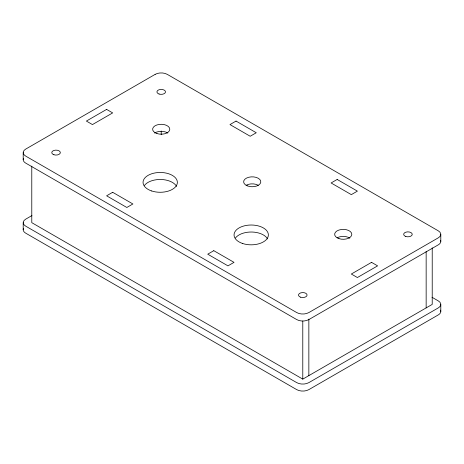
<?xml version="1.0" encoding="UTF-8"?>
<svg xmlns="http://www.w3.org/2000/svg" width="464" height="464" viewBox="0 0 464 464"><rect width="100%" height="100%" fill="white"/><g stroke="black" fill="none" stroke-linecap="round" stroke-linejoin="round"><path stroke-width="0.7" d="M31.935 215.563L25.711 219.159A8.578 4.953 0 0 0 25.711 226.159L296.716 382.626A8.578 4.953 0 0 0 308.85 382.626L438.289 307.899A8.578 4.953 0 0 0 438.289 300.892L432.013 297.267M31.778 166.129L31.778 222.662L302.783 379.123L432.222 304.396L432.222 247.863M440.8 234.337L440.8 241.338M440.8 304.396L440.8 311.402M426.155 251.366L426.155 307.899M308.85 319.087L308.85 375.62M302.783 321.14L302.783 379.123M161.217 131.022L161.217 134.641M23.2 152.598L23.2 159.604M23.2 222.662L23.2 229.663M23.38 158.589A8.578 4.953 0 0 0 25.711 163.108L296.716 319.574A8.578 4.953 0 0 0 308.85 319.574L438.289 244.841A8.578 4.953 0 0 0 440.62 240.323M246.158 185.293A8.578 4.953 0 0 1 258.291 185.293M337.166 237.841A8.578 4.953 0 0 1 349.821 238.165M154.628 133.081A8.578 4.953 0 0 1 167.806 133.081M144.455 185.443A17.162 9.906 0 0 1 161.066 179.487A17.162 9.906 0 0 1 176.558 186.377M235.463 237.991A17.162 9.906 0 0 1 252.074 232.029A17.162 9.906 0 0 1 267.566 238.919M23.49 228.381A8.578 4.953 0 0 0 25.711 233.166L296.716 389.632A8.578 4.953 0 0 0 308.85 389.632L438.289 314.905A8.578 4.953 0 0 0 440.51 310.12M155.15 74.368L25.711 149.095A8.578 4.953 0 0 0 25.711 156.101L296.716 312.568A8.578 4.953 0 0 0 308.85 312.568L438.289 237.835A8.578 4.953 0 0 0 438.289 230.834L167.284 74.368A8.578 4.953 0 0 0 155.15 74.368M106.61 109.4L86.385 121.075L92.452 124.578L112.677 112.903L106.61 109.4M112.677 192.299L106.61 195.802L126.834 207.478L132.901 203.974L112.677 192.299M236.043 121.075L229.976 124.578L250.2 136.254L256.267 132.75L236.043 121.075M213.8 250.682L207.733 254.185L227.957 265.86L234.024 262.357L213.8 250.682M337.166 179.458L331.099 182.961L351.323 194.636L357.39 191.133L337.166 179.458M371.548 262.357L351.323 274.033L357.39 277.536L377.615 265.86L371.548 262.357M300.637 297.198A4.292 2.477 0 0 0 307.075 295.052A4.292 2.477 0 0 0 300.637 292.906A4.292 2.477 0 0 0 300.637 297.198M53.905 154.744A4.292 2.477 0 0 0 60.337 152.598A4.292 2.477 0 0 0 53.905 150.458A4.292 2.477 0 0 0 53.905 154.744M405.803 236.478A4.292 2.477 0 0 0 412.241 234.337A4.292 2.477 0 0 0 405.803 232.191A4.292 2.477 0 0 0 405.803 236.478M159.071 94.03A4.292 2.477 0 0 0 165.503 91.884A4.292 2.477 0 0 0 159.071 89.738A4.292 2.477 0 0 0 159.071 94.03M247.19 185.803A8.578 4.953 0 0 0 260.756 182.306A8.578 4.953 0 0 0 248.727 177.265A8.578 4.953 0 0 0 247.19 185.803M338.94 238.624A8.578 4.953 0 0 0 351.816 234.337A8.578 4.953 0 0 0 338.94 230.045A8.578 4.953 0 0 0 338.94 238.624M156.925 133.539A8.578 4.953 0 0 0 169.795 129.247A8.578 4.953 0 0 0 156.925 124.955A8.578 4.953 0 0 0 156.925 133.539M151.624 190.953A17.162 9.906 0 0 0 177.364 182.375A17.162 9.906 0 0 0 151.624 173.797A17.162 9.906 0 0 0 151.624 190.953M242.631 243.501A17.162 9.906 0 0 0 268.372 234.917A17.162 9.906 0 0 0 242.631 226.339A17.162 9.906 0 0 0 242.631 243.501"/></g></svg>
